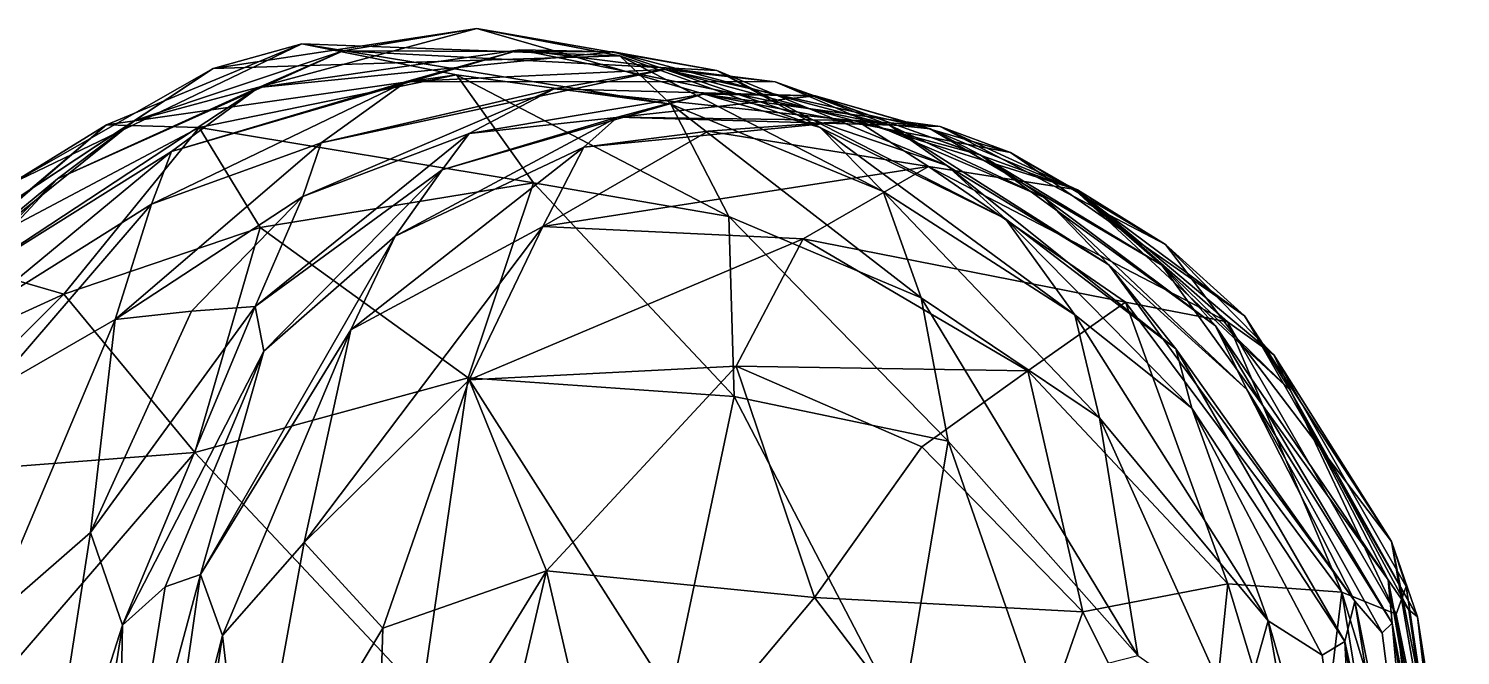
# Model space of a CAD drawing. Extents: x 373697 to 374058, y 6959904 to 6960301.
# Drawn here: x 373921.43 to 373943.44, y 6960161.37 to 6960171 of the extents above; entities that cross this region are included whole.
import ezdxf

# ---------------------------------------------------------------- set-up
doc = ezdxf.new("R2010")
doc.units = 0
doc.layers.add('Bht_Fk', color=7, linetype='CONTINUOUS')

msp = doc.modelspace()

# ---------------------------------------------------------------- linework, layer by layer
at = {"layer": 'Bht_Fk'}
for points in [[(373923.058, 6960169.588, 178.293), (373928.318, 6960171.001, 179.846), (373926.264, 6960170.659, 180.958)], [(373924.261, 6960170.39, 176.996), (373928.318, 6960171.001, 179.846), (373923.058, 6960169.588, 178.293)], [(373924.261, 6960170.39, 176.996), (373930.515, 6960170.586, 178.899), (373928.318, 6960171.001, 179.846)], [(373932.009, 6960170.358, 182.657), (373926.264, 6960170.659, 180.958), (373928.318, 6960171.001, 179.846)], [(373928.318, 6960171.001, 179.846), (373933.595, 6960169.485, 181.336), (373932.009, 6960170.358, 182.657)], [(373930.515, 6960170.586, 178.899), (373933.595, 6960169.485, 181.336), (373928.318, 6960171.001, 179.846)], [(373921.154, 6960168.617, 174.7), (373925.624, 6960170.768, 175.692), (373924.261, 6960170.39, 176.996)], [(373921.154, 6960168.617, 174.7), (373922.621, 6960169.523, 173.186), (373925.624, 6960170.768, 175.692)], [(373926.264, 6960170.659, 180.958), (373924.959, 6960170.096, 182.248), (373921.871, 6960168.692, 180.044)], [(373921.871, 6960168.692, 180.044), (373923.058, 6960169.588, 178.293), (373926.264, 6960170.659, 180.958)], [(373922.621, 6960169.523, 173.186), (373928.005, 6960170.294, 174.587), (373925.624, 6960170.768, 175.692)], [(373928.98, 6960170.676, 185.058), (373927.236, 6960170.189, 186.293), (373923.622, 6960169.115, 183.524)], [(373924.959, 6960170.096, 182.248), (373928.98, 6960170.676, 185.058), (373923.622, 6960169.115, 183.524)], [(373924.261, 6960170.39, 176.996), (373925.624, 6960170.768, 175.692), (373930.515, 6960170.586, 178.899)], [(373928.98, 6960170.676, 185.058), (373924.959, 6960170.096, 182.248), (373930.42, 6960170.646, 183.86)], [(373924.959, 6960170.096, 182.248), (373926.264, 6960170.659, 180.958), (373930.42, 6960170.646, 183.86)], [(373925.624, 6960170.768, 175.692), (373931.3, 6960169.841, 177.284), (373930.515, 6960170.586, 178.899)], [(373928.005, 6960170.294, 174.587), (373931.3, 6960169.841, 177.284), (373925.624, 6960170.768, 175.692)], [(373926.264, 6960170.659, 180.958), (373932.009, 6960170.358, 182.657), (373930.42, 6960170.646, 183.86)], [(373927.236, 6960170.189, 186.293), (373928.98, 6960170.676, 185.058), (373932.904, 6960170.182, 187.922)], [(373934.663, 6960169.519, 186.729), (373928.98, 6960170.676, 185.058), (373930.42, 6960170.646, 183.86)], [(373934.663, 6960169.519, 186.729), (373932.904, 6960170.182, 187.922), (373928.98, 6960170.676, 185.058)], [(373935.541, 6960168.899, 184.919), (373934.663, 6960169.519, 186.729), (373930.42, 6960170.646, 183.86)], [(373932.009, 6960170.358, 182.657), (373935.541, 6960168.899, 184.919), (373930.42, 6960170.646, 183.86)], [(373930.515, 6960170.586, 178.899), (373931.3, 6960169.841, 177.284), (373934.567, 6960168.499, 179.882)], [(373934.567, 6960168.499, 179.882), (373933.595, 6960169.485, 181.336), (373930.515, 6960170.586, 178.899)], [(373924.261, 6960170.39, 176.996), (373923.058, 6960169.588, 178.293), (373920.395, 6960167.835, 175.805)], [(373920.395, 6960167.835, 175.805), (373921.154, 6960168.617, 174.7), (373924.261, 6960170.39, 176.996)], [(373922.621, 6960169.523, 173.186), (373924.046, 6960169.483, 171.91), (373928.005, 6960170.294, 174.587)], [(373928.005, 6960170.294, 174.587), (373924.046, 6960169.483, 171.91), (373929.19, 6960168.634, 173.514)], [(373931.21, 6960170.373, 189.131), (373929.504, 6960170.075, 190.327), (373925.922, 6960169.247, 187.589)], [(373927.236, 6960170.189, 186.293), (373931.21, 6960170.373, 189.131), (373925.922, 6960169.247, 187.589)], [(373932.904, 6960170.182, 187.922), (373931.21, 6960170.373, 189.131), (373927.236, 6960170.189, 186.293)], [(373932.194, 6960168.116, 175.808), (373931.3, 6960169.841, 177.284), (373928.005, 6960170.294, 174.587)], [(373929.19, 6960168.634, 173.514), (373932.194, 6960168.116, 175.808), (373928.005, 6960170.294, 174.587)], [(373931.21, 6960170.373, 189.131), (373935.288, 6960169.464, 191.991), (373929.504, 6960170.075, 190.327)], [(373936.058, 6960169.065, 190.118), (373931.21, 6960170.373, 189.131), (373932.904, 6960170.182, 187.922)], [(373936.058, 6960169.065, 190.118), (373935.288, 6960169.464, 191.991), (373931.21, 6960170.373, 189.131)], [(373936.444, 6960168.08, 183.794), (373935.541, 6960168.899, 184.919), (373932.009, 6960170.358, 182.657)], [(373933.595, 6960169.485, 181.336), (373936.444, 6960168.08, 183.794), (373932.009, 6960170.358, 182.657)], [(373924.959, 6960170.096, 182.248), (373923.622, 6960169.115, 183.524), (373920.353, 6960167.071, 180.849)], [(373921.871, 6960168.692, 180.044), (373924.959, 6960170.096, 182.248), (373920.353, 6960167.071, 180.849)], [(373927.236, 6960170.189, 186.293), (373925.922, 6960169.247, 187.589), (373923.317, 6960168.306, 185.116)], [(373923.622, 6960169.115, 183.524), (373927.236, 6960170.189, 186.293), (373923.317, 6960168.306, 185.116)], [(373929.504, 6960170.075, 190.327), (373928.2, 6960169.389, 191.615), (373925.64, 6960168.425, 189.17)], [(373925.64, 6960168.425, 189.17), (373925.922, 6960169.247, 187.589), (373929.504, 6960170.075, 190.327)], [(373927.782, 6960168.833, 193.179), (373931.798, 6960169.997, 194.369), (373930.482, 6960169.642, 195.668)], [(373931.798, 6960169.997, 194.369), (373927.782, 6960168.833, 193.179), (373928.2, 6960169.389, 191.615)], [(373933.522, 6960169.97, 193.177), (373928.2, 6960169.389, 191.615), (373929.504, 6960170.075, 190.327)], [(373933.522, 6960169.97, 193.177), (373931.798, 6960169.997, 194.369), (373928.2, 6960169.389, 191.615)], [(373935.288, 6960169.464, 191.991), (373933.522, 6960169.97, 193.177), (373929.504, 6960170.075, 190.327)], [(373930.482, 6960169.642, 195.668), (373931.798, 6960169.997, 194.369), (373935.443, 6960169.496, 197.143)], [(373931.798, 6960169.997, 194.369), (373936.523, 6960169.098, 195.27), (373935.443, 6960169.496, 197.143)], [(373933.522, 6960169.97, 193.177), (373936.523, 6960169.098, 195.27), (373931.798, 6960169.997, 194.369)], [(373937.032, 6960168.411, 189.048), (373936.058, 6960169.065, 190.118), (373932.904, 6960170.182, 187.922)], [(373934.663, 6960169.519, 186.729), (373937.032, 6960168.411, 189.048), (373932.904, 6960170.182, 187.922)], [(373934.567, 6960168.499, 179.882), (373931.3, 6960169.841, 177.284), (373935.149, 6960166.864, 178.325)], [(373935.149, 6960166.864, 178.325), (373931.3, 6960169.841, 177.284), (373932.194, 6960168.116, 175.808)], [(373933.522, 6960169.97, 193.177), (373937.494, 6960168.539, 194.261), (373936.523, 6960169.098, 195.27)], [(373935.288, 6960169.464, 191.991), (373937.494, 6960168.539, 194.261), (373933.522, 6960169.97, 193.177)], [(373923.058, 6960169.588, 178.293), (373921.871, 6960168.692, 180.044), (373919.446, 6960166.694, 177.137)], [(373920.395, 6960167.835, 175.805), (373923.058, 6960169.588, 178.293), (373919.446, 6960166.694, 177.137)], [(373927.061, 6960167.814, 194.546), (373930.482, 6960169.642, 195.668), (373929.96, 6960169.181, 197.197)], [(373927.782, 6960168.833, 193.179), (373930.482, 6960169.642, 195.668), (373927.061, 6960167.814, 194.546)], [(373929.96, 6960169.181, 197.197), (373930.482, 6960169.642, 195.668), (373934.156, 6960169.588, 198.453)], [(373929.96, 6960169.181, 197.197), (373934.156, 6960169.588, 198.453), (373931.873, 6960169.424, 198.63)], [(373934.156, 6960169.588, 198.453), (373930.482, 6960169.642, 195.668), (373935.443, 6960169.496, 197.143)], [(373931.873, 6960169.424, 198.63), (373934.156, 6960169.588, 198.453), (373935.263, 6960168.884, 200.594)], [(373934.156, 6960169.588, 198.453), (373937.554, 6960168.523, 199.658), (373935.263, 6960168.884, 200.594)], [(373937.554, 6960168.523, 199.658), (373934.156, 6960169.588, 198.453), (373935.443, 6960169.496, 197.143)], [(373922.621, 6960169.523, 173.186), (373921.154, 6960168.617, 174.7), (373918.884, 6960166.363, 171.899)], [(373920.184, 6960167.441, 170.271), (373922.621, 6960169.523, 173.186), (373918.884, 6960166.363, 171.899)], [(373920.184, 6960167.441, 170.271), (373924.046, 6960169.483, 171.91), (373922.621, 6960169.523, 173.186)], [(373921.967, 6960166.922, 169.207), (373924.046, 6960169.483, 171.91), (373920.184, 6960167.441, 170.271)], [(373921.967, 6960166.922, 169.207), (373924.987, 6960167.947, 170.647), (373924.046, 6960169.483, 171.91)], [(373924.046, 6960169.483, 171.91), (373924.987, 6960167.947, 170.647), (373929.19, 6960168.634, 173.514)], [(373924.911, 6960166.734, 190.616), (373925.64, 6960168.425, 189.17), (373928.2, 6960169.389, 191.615)], [(373928.2, 6960169.389, 191.615), (373927.782, 6960168.833, 193.179), (373924.911, 6960166.734, 190.616)], [(373929.332, 6960167.96, 198.778), (373931.873, 6960169.424, 198.63), (373935.263, 6960168.884, 200.594)], [(373929.96, 6960169.181, 197.197), (373931.873, 6960169.424, 198.63), (373929.332, 6960167.96, 198.778)], [(373933.595, 6960169.485, 181.336), (373937.514, 6960166.603, 182.492), (373936.444, 6960168.08, 183.794)], [(373937.514, 6960166.603, 182.492), (373933.595, 6960169.485, 181.336), (373934.567, 6960168.499, 179.882)], [(373937.032, 6960168.411, 189.048), (373934.663, 6960169.519, 186.729), (373938.032, 6960167.373, 187.56)], [(373938.032, 6960167.373, 187.56), (373934.663, 6960169.519, 186.729), (373935.541, 6960168.899, 184.919)], [(373935.288, 6960169.464, 191.991), (373938.848, 6960167.369, 193.052), (373937.494, 6960168.539, 194.261)], [(373938.848, 6960167.369, 193.052), (373935.288, 6960169.464, 191.991), (373936.058, 6960169.065, 190.118)], [(373937.554, 6960168.523, 199.658), (373935.443, 6960169.496, 197.143), (373938.905, 6960167.683, 198.096)], [(373938.905, 6960167.683, 198.096), (373935.443, 6960169.496, 197.143), (373936.523, 6960169.098, 195.27)], [(373920.353, 6960167.071, 180.849), (373923.622, 6960169.115, 183.524), (373920.523, 6960166.553, 182.58)], [(373923.622, 6960169.115, 183.524), (373923.317, 6960168.306, 185.116), (373920.523, 6960166.553, 182.58)], [(373925.922, 6960169.247, 187.589), (373925.64, 6960168.425, 189.17), (373922.755, 6960166.534, 186.599)], [(373923.317, 6960168.306, 185.116), (373925.922, 6960169.247, 187.589), (373922.755, 6960166.534, 186.599)], [(373926.379, 6960166.374, 196.036), (373929.96, 6960169.181, 197.197), (373929.332, 6960167.96, 198.778)], [(373926.379, 6960166.374, 196.036), (373927.061, 6960167.814, 194.546), (373929.96, 6960169.181, 197.197)], [(373939.067, 6960166.082, 186.176), (373938.032, 6960167.373, 187.56), (373935.541, 6960168.899, 184.919)], [(373939.067, 6960166.082, 186.176), (373935.541, 6960168.899, 184.919), (373936.444, 6960168.08, 183.794)], [(373938.848, 6960167.369, 193.052), (373936.058, 6960169.065, 190.118), (373939.674, 6960166.436, 191.433)], [(373936.058, 6960169.065, 190.118), (373937.032, 6960168.411, 189.048), (373939.674, 6960166.436, 191.433)], [(373936.523, 6960169.098, 195.27), (373940.12, 6960166.588, 196.685), (373938.905, 6960167.683, 198.096)], [(373937.494, 6960168.539, 194.261), (373940.12, 6960166.588, 196.685), (373936.523, 6960169.098, 195.27)], [(373918.709, 6960165.6, 178.54), (373921.871, 6960168.692, 180.044), (373920.353, 6960167.071, 180.849)], [(373918.709, 6960165.6, 178.54), (373919.446, 6960166.694, 177.137), (373921.871, 6960168.692, 180.044)], [(373927.782, 6960168.833, 193.179), (373925.044, 6960166.047, 192.321), (373924.911, 6960166.734, 190.616)], [(373925.044, 6960166.047, 192.321), (373927.782, 6960168.833, 193.179), (373927.061, 6960167.814, 194.546)], [(373933.333, 6960167.771, 201.664), (373929.332, 6960167.96, 198.778), (373935.263, 6960168.884, 200.594)], [(373938.289, 6960166.801, 202.723), (373933.333, 6960167.771, 201.664), (373935.263, 6960168.884, 200.594)], [(373939.861, 6960166.496, 201.396), (373938.289, 6960166.801, 202.723), (373935.263, 6960168.884, 200.594)], [(373937.554, 6960168.523, 199.658), (373939.861, 6960166.496, 201.396), (373935.263, 6960168.884, 200.594)], [(373928.184, 6960165.635, 171.156), (373929.19, 6960168.634, 173.514), (373924.987, 6960167.947, 170.647)], [(373928.184, 6960165.635, 171.156), (373932.276, 6960165.35, 174.069), (373929.19, 6960168.634, 173.514)], [(373932.276, 6960165.35, 174.069), (373932.194, 6960168.116, 175.808), (373929.19, 6960168.634, 173.514)], [(373937.889, 6960165.023, 180.767), (373937.514, 6960166.603, 182.492), (373934.567, 6960168.499, 179.882)], [(373935.149, 6960166.864, 178.325), (373937.889, 6960165.023, 180.767), (373934.567, 6960168.499, 179.882)], [(373940.824, 6960165.449, 194.885), (373940.12, 6960166.588, 196.685), (373937.494, 6960168.539, 194.261)], [(373938.848, 6960167.369, 193.052), (373940.824, 6960165.449, 194.885), (373937.494, 6960168.539, 194.261)], [(373937.554, 6960168.523, 199.658), (373940.571, 6960165.992, 200.152), (373939.861, 6960166.496, 201.396)], [(373938.905, 6960167.683, 198.096), (373940.571, 6960165.992, 200.152), (373937.554, 6960168.523, 199.658)], [(373920.523, 6960166.553, 182.58), (373923.317, 6960168.306, 185.116), (373920.838, 6960165.43, 184.33)], [(373920.838, 6960165.43, 184.33), (373923.317, 6960168.306, 185.116), (373922.755, 6960166.534, 186.599)], [(373925.64, 6960168.425, 189.17), (373923.932, 6960166.659, 188.633), (373922.755, 6960166.534, 186.599)], [(373924.911, 6960166.734, 190.616), (373923.932, 6960166.659, 188.633), (373925.64, 6960168.425, 189.17)], [(373937.032, 6960168.411, 189.048), (373940.156, 6960165.46, 189.507), (373939.674, 6960166.436, 191.433)], [(373940.156, 6960165.46, 189.507), (373937.032, 6960168.411, 189.048), (373938.032, 6960167.373, 187.56)], [(373932.194, 6960168.116, 175.808), (373935.565, 6960164.664, 177.059), (373935.149, 6960166.864, 178.325)], [(373932.276, 6960165.35, 174.069), (373935.565, 6960164.664, 177.059), (373932.194, 6960168.116, 175.808)], [(373939.067, 6960166.082, 186.176), (373936.444, 6960168.08, 183.794), (373939.313, 6960165.17, 184.538)], [(373937.514, 6960166.603, 182.492), (373939.313, 6960165.17, 184.538), (373936.444, 6960168.08, 183.794)], [(373921.967, 6960166.922, 169.207), (373923.981, 6960164.492, 168.562), (373924.987, 6960167.947, 170.647)], [(373928.184, 6960165.635, 171.156), (373924.987, 6960167.947, 170.647), (373923.981, 6960164.492, 168.562)], [(373927.061, 6960167.814, 194.546), (373926.379, 6960166.374, 196.036), (373924.069, 6960162.615, 193.587)], [(373924.069, 6960162.615, 193.587), (373925.044, 6960166.047, 192.321), (373927.061, 6960167.814, 194.546)], [(373929.332, 6960167.96, 198.778), (373928.2, 6960165.608, 199.618), (373925.662, 6960163.109, 197.487)], [(373925.662, 6960163.109, 197.487), (373926.379, 6960166.374, 196.036), (373929.332, 6960167.96, 198.778)], [(373928.2, 6960165.608, 199.618), (373929.332, 6960167.96, 198.778), (373933.333, 6960167.771, 201.664)], [(373933.333, 6960167.771, 201.664), (373932.302, 6960165.814, 202.599), (373928.2, 6960165.608, 199.618)], [(373936.787, 6960165.744, 203.89), (373932.302, 6960165.814, 202.599), (373933.333, 6960167.771, 201.664)], [(373938.289, 6960166.801, 202.723), (373936.787, 6960165.744, 203.89), (373933.333, 6960167.771, 201.664)], [(373938.905, 6960167.683, 198.096), (373942.379, 6960163.124, 199.216), (373940.571, 6960165.992, 200.152)], [(373940.12, 6960166.588, 196.685), (373942.379, 6960163.124, 199.216), (373938.905, 6960167.683, 198.096)], [(373917.564, 6960164.914, 168.174), (373921.967, 6960166.922, 169.207), (373920.184, 6960167.441, 170.271)], [(373940.156, 6960165.46, 189.507), (373938.032, 6960167.373, 187.56), (373941.815, 6960162.208, 188.835)], [(373938.032, 6960167.373, 187.56), (373939.067, 6960166.082, 186.176), (373941.815, 6960162.208, 188.835)], [(373942.33, 6960162.532, 194.048), (373938.848, 6960167.369, 193.052), (373939.674, 6960166.436, 191.433)], [(373942.33, 6960162.532, 194.048), (373940.824, 6960165.449, 194.885), (373938.848, 6960167.369, 193.052)], [(373917.564, 6960164.914, 168.174), (373919.143, 6960164.117, 167.145), (373921.967, 6960166.922, 169.207)], [(373919.143, 6960164.117, 167.145), (373923.981, 6960164.492, 168.562), (373921.967, 6960166.922, 169.207)], [(373924.911, 6960166.734, 190.616), (373922.868, 6960161.835, 190.005), (373922.378, 6960163.26, 188.098)], [(373923.932, 6960166.659, 188.633), (373924.911, 6960166.734, 190.616), (373922.378, 6960163.26, 188.098)], [(373924.911, 6960166.734, 190.616), (373925.044, 6960166.047, 192.321), (373922.868, 6960161.835, 190.005)], [(373938.482, 6960161.372, 179.162), (373937.889, 6960165.023, 180.767), (373935.149, 6960166.864, 178.325)], [(373935.565, 6960164.664, 177.059), (373938.482, 6960161.372, 179.162), (373935.149, 6960166.864, 178.325)], [(373936.787, 6960165.744, 203.89), (373938.289, 6960166.801, 202.723), (373939.866, 6960162.472, 204.821)], [(373938.289, 6960166.801, 202.723), (373941.619, 6960162.342, 203.623), (373939.866, 6960162.472, 204.821)], [(373939.861, 6960166.496, 201.396), (373941.619, 6960162.342, 203.623), (373938.289, 6960166.801, 202.723)], [(373922.755, 6960166.534, 186.599), (373922.378, 6960163.26, 188.098), (373920.794, 6960161.884, 185.934)], [(373922.755, 6960166.534, 186.599), (373920.794, 6960161.884, 185.934), (373920.838, 6960165.43, 184.33)], [(373922.755, 6960166.534, 186.599), (373923.932, 6960166.659, 188.633), (373922.378, 6960163.26, 188.098)], [(373940.484, 6960161.906, 183.214), (373939.313, 6960165.17, 184.538), (373937.514, 6960166.603, 182.492)], [(373937.889, 6960165.023, 180.767), (373940.484, 6960161.906, 183.214), (373937.514, 6960166.603, 182.492)], [(373939.861, 6960166.496, 201.396), (373942.454, 6960162.005, 202.094), (373941.619, 6960162.342, 203.623)], [(373939.861, 6960166.496, 201.396), (373940.571, 6960165.992, 200.152), (373942.454, 6960162.005, 202.094)], [(373942.782, 6960161.967, 197.282), (373942.379, 6960163.124, 199.216), (373940.12, 6960166.588, 196.685)], [(373940.824, 6960165.449, 194.885), (373942.782, 6960161.967, 197.282), (373940.12, 6960166.588, 196.685)], [(373924.069, 6960162.615, 193.587), (373926.379, 6960166.374, 196.036), (373924.406, 6960161.679, 195.407)], [(373924.406, 6960161.679, 195.407), (373926.379, 6960166.374, 196.036), (373925.662, 6960163.109, 197.487)], [(373942.391, 6960161.868, 192.099), (373942.33, 6960162.532, 194.048), (373939.674, 6960166.436, 191.433)], [(373940.156, 6960165.46, 189.507), (373942.391, 6960161.868, 192.099), (373939.674, 6960166.436, 191.433)], [(373923.524, 6960162.426, 191.789), (373922.868, 6960161.835, 190.005), (373925.044, 6960166.047, 192.321)], [(373923.524, 6960162.426, 191.789), (373925.044, 6960166.047, 192.321), (373924.069, 6960162.615, 193.587)], [(373939.067, 6960166.082, 186.176), (373941.661, 6960161.584, 186.796), (373941.815, 6960162.208, 188.835)], [(373939.313, 6960165.17, 184.538), (373941.661, 6960161.584, 186.796), (373939.067, 6960166.082, 186.176)], [(373929.388, 6960162.673, 201.831), (373928.2, 6960165.608, 199.618), (373932.302, 6960165.814, 202.599)], [(373933.511, 6960162.262, 204.576), (373929.388, 6960162.673, 201.831), (373932.302, 6960165.814, 202.599)], [(373935.159, 6960164.578, 204.268), (373933.511, 6960162.262, 204.576), (373932.302, 6960165.814, 202.599)], [(373936.787, 6960165.744, 203.89), (373935.159, 6960164.578, 204.268), (373932.302, 6960165.814, 202.599)], [(373940.571, 6960165.992, 200.152), (373942.608, 6960162.43, 200.641), (373942.454, 6960162.005, 202.094)], [(373942.379, 6960163.124, 199.216), (373942.608, 6960162.43, 200.641), (373940.571, 6960165.992, 200.152)], [(373923.981, 6960164.492, 168.562), (373927.479, 6960160.769, 169.389), (373928.184, 6960165.635, 171.156)], [(373925.662, 6960163.109, 197.487), (373928.2, 6960165.608, 199.618), (373926.874, 6960161.791, 199.501)], [(373926.874, 6960161.791, 199.501), (373928.2, 6960165.608, 199.618), (373929.388, 6960162.673, 201.831)], [(373928.184, 6960165.635, 171.156), (373927.479, 6960160.769, 169.389), (373931.301, 6960160.752, 171.994)], [(373928.184, 6960165.635, 171.156), (373931.301, 6960160.752, 171.994), (373932.276, 6960165.35, 174.069)], [(373937.635, 6960162.04, 205.282), (373935.159, 6960164.578, 204.268), (373936.787, 6960165.744, 203.89)], [(373939.866, 6960162.472, 204.821), (373937.635, 6960162.04, 205.282), (373936.787, 6960165.744, 203.89)], [(373942.238, 6960161.721, 190.362), (373940.156, 6960165.46, 189.507), (373941.815, 6960162.208, 188.835)], [(373942.238, 6960161.721, 190.362), (373942.391, 6960161.868, 192.099), (373940.156, 6960165.46, 189.507)], [(373940.824, 6960165.449, 194.885), (373942.647, 6960162.073, 195.566), (373942.782, 6960161.967, 197.282)], [(373940.824, 6960165.449, 194.885), (373942.33, 6960162.532, 194.048), (373942.647, 6960162.073, 195.566)], [(373931.301, 6960160.752, 171.994), (373934.847, 6960160.411, 174.836), (373932.276, 6960165.35, 174.069)], [(373934.847, 6960160.411, 174.836), (373935.565, 6960164.664, 177.059), (373932.276, 6960165.35, 174.069)], [(373941.313, 6960161.376, 185.01), (373939.313, 6960165.17, 184.538), (373940.484, 6960161.906, 183.214)], [(373941.313, 6960161.376, 185.01), (373941.661, 6960161.584, 186.796), (373939.313, 6960165.17, 184.538)], [(373940.484, 6960161.906, 183.214), (373937.889, 6960165.023, 180.767), (373940.027, 6960160.288, 181.228)], [(373940.027, 6960160.288, 181.228), (373937.889, 6960165.023, 180.767), (373938.482, 6960161.372, 179.162)], [(373919.143, 6960164.117, 167.145), (373921.152, 6960161.2, 166.722), (373923.981, 6960164.492, 168.562)], [(373923.981, 6960164.492, 168.562), (373921.152, 6960161.2, 166.722), (373927.479, 6960160.769, 169.389)], [(373935.159, 6960164.578, 204.268), (373937.635, 6960162.04, 205.282), (373933.511, 6960162.262, 204.576)], [(373935.565, 6960164.664, 177.059), (373934.847, 6960160.411, 174.836), (373936.858, 6960160.955, 176.953)], [(373935.565, 6960164.664, 177.059), (373936.858, 6960160.955, 176.953), (373938.482, 6960161.372, 179.162)], [(373921.483, 6960157.525, 187.775), (373920.794, 6960161.884, 185.934), (373922.378, 6960163.26, 188.098)], [(373922.378, 6960163.26, 188.098), (373922.868, 6960161.835, 190.005), (373921.483, 6960157.525, 187.775)], [(373925.662, 6960163.109, 197.487), (373924.797, 6960158.343, 197.126), (373924.406, 6960161.679, 195.407)], [(373924.797, 6960158.343, 197.126), (373925.662, 6960163.109, 197.487), (373926.874, 6960161.791, 199.501)], [(373942.782, 6960161.967, 197.282), (373943.424, 6960157.819, 198.973), (373942.379, 6960163.124, 199.216)], [(373942.379, 6960163.124, 199.216), (373943.282, 6960157.95, 200.852), (373942.608, 6960162.43, 200.641)], [(373942.379, 6960163.124, 199.216), (373943.424, 6960157.819, 198.973), (373943.282, 6960157.95, 200.852)], [(373923.32, 6960157.419, 193.526), (373922.794, 6960157.873, 191.502), (373924.069, 6960162.615, 193.587)], [(373922.794, 6960157.873, 191.502), (373923.524, 6960162.426, 191.789), (373924.069, 6960162.615, 193.587)], [(373924.069, 6960162.615, 193.587), (373924.406, 6960161.679, 195.407), (373923.32, 6960157.419, 193.526)], [(373929.388, 6960162.673, 201.831), (373926.77, 6960158.415, 199.8), (373926.874, 6960161.791, 199.501)], [(373929.388, 6960162.673, 201.831), (373928.407, 6960158.484, 201.545), (373926.77, 6960158.415, 199.8)], [(373928.407, 6960158.484, 201.545), (373929.388, 6960162.673, 201.831), (373930.357, 6960158.505, 203.775)], [(373930.357, 6960158.505, 203.775), (373929.388, 6960162.673, 201.831), (373933.511, 6960162.262, 204.576)], [(373942.33, 6960162.532, 194.048), (373943.29, 6960157.621, 195.78), (373942.647, 6960162.073, 195.566)], [(373942.33, 6960162.532, 194.048), (373943.213, 6960157.459, 193.957), (373943.29, 6960157.621, 195.78)], [(373943.213, 6960157.459, 193.957), (373942.33, 6960162.532, 194.048), (373942.391, 6960161.868, 192.099)], [(373922.868, 6960161.835, 190.005), (373923.524, 6960162.426, 191.789), (373922.794, 6960157.873, 191.502)], [(373937.635, 6960162.04, 205.282), (373939.866, 6960162.472, 204.821), (373939.45, 6960158.405, 205.501)], [(373939.866, 6960162.472, 204.821), (373941.125, 6960158.304, 204.825), (373939.45, 6960158.405, 205.501)], [(373941.125, 6960158.304, 204.825), (373939.866, 6960162.472, 204.821), (373941.619, 6960162.342, 203.623)], [(373942.296, 6960158.196, 203.824), (373941.125, 6960158.304, 204.825), (373941.619, 6960162.342, 203.623)], [(373941.619, 6960162.342, 203.623), (373942.902, 6960158.097, 202.696), (373942.296, 6960158.196, 203.824)], [(373941.619, 6960162.342, 203.623), (373942.454, 6960162.005, 202.094), (373942.902, 6960158.097, 202.696)], [(373943.282, 6960157.95, 200.852), (373942.454, 6960162.005, 202.094), (373942.608, 6960162.43, 200.641)], [(373933.511, 6960162.262, 204.576), (373936.39, 6960158.475, 205.676), (373930.357, 6960158.505, 203.775)], [(373933.511, 6960162.262, 204.576), (373937.635, 6960162.04, 205.282), (373936.39, 6960158.475, 205.676)], [(373941.815, 6960162.208, 188.835), (373941.661, 6960161.584, 186.796), (373942.628, 6960157.094, 188.695)], [(373942.628, 6960157.094, 188.695), (373942.804, 6960157.308, 190.573), (373941.815, 6960162.208, 188.835)], [(373942.804, 6960157.308, 190.573), (373942.238, 6960161.721, 190.362), (373941.815, 6960162.208, 188.835)], [(373943.29, 6960157.621, 195.78), (373942.782, 6960161.967, 197.282), (373942.647, 6960162.073, 195.566)], [(373920.27, 6960157.633, 185.652), (373920.794, 6960161.884, 185.934), (373921.483, 6960157.525, 187.775)], [(373937.635, 6960162.04, 205.282), (373939.45, 6960158.405, 205.501), (373936.39, 6960158.475, 205.676)], [(373940.027, 6960160.288, 181.228), (373941.302, 6960157.275, 183.259), (373940.484, 6960161.906, 183.214)], [(373941.302, 6960157.275, 183.259), (373941.91, 6960156.957, 185.201), (373940.484, 6960161.906, 183.214)], [(373941.91, 6960156.957, 185.201), (373941.313, 6960161.376, 185.01), (373940.484, 6960161.906, 183.214)], [(373942.804, 6960157.308, 190.573), (373942.391, 6960161.868, 192.099), (373942.238, 6960161.721, 190.362)], [(373943.062, 6960157.354, 192.174), (373943.213, 6960157.459, 193.957), (373942.391, 6960161.868, 192.099)], [(373943.062, 6960157.354, 192.174), (373942.391, 6960161.868, 192.099), (373942.804, 6960157.308, 190.573)], [(373943.282, 6960157.95, 200.852), (373942.902, 6960158.097, 202.696), (373942.454, 6960162.005, 202.094)], [(373942.782, 6960161.967, 197.282), (373943.439, 6960157.706, 197.369), (373943.424, 6960157.819, 198.973)], [(373943.439, 6960157.706, 197.369), (373942.782, 6960161.967, 197.282), (373943.29, 6960157.621, 195.78)], [(373922.868, 6960161.835, 190.005), (373922.236, 6960157.846, 189.606), (373921.483, 6960157.525, 187.775)], [(373922.236, 6960157.846, 189.606), (373922.868, 6960161.835, 190.005), (373922.794, 6960157.873, 191.502)], [(373923.882, 6960158.183, 195.164), (373923.32, 6960157.419, 193.526), (373924.406, 6960161.679, 195.407)], [(373924.406, 6960161.679, 195.407), (373924.797, 6960158.343, 197.126), (373923.882, 6960158.183, 195.164)], [(373926.77, 6960158.415, 199.8), (373924.797, 6960158.343, 197.126), (373926.874, 6960161.791, 199.501)], [(373941.91, 6960156.957, 185.201), (373941.661, 6960161.584, 186.796), (373941.313, 6960161.376, 185.01)], [(373942.343, 6960157.006, 186.882), (373942.628, 6960157.094, 188.695), (373941.661, 6960161.584, 186.796)], [(373942.343, 6960157.006, 186.882), (373941.661, 6960161.584, 186.796), (373941.91, 6960156.957, 185.201)]]:
    msp.add_3dface(points, dxfattribs=at)

doc.saveas('drawing.dxf')
